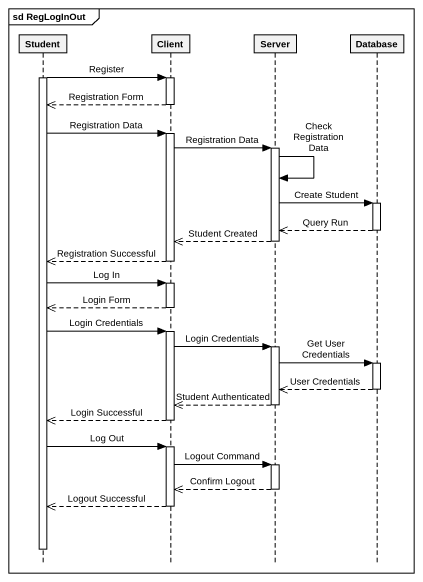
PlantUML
@startuml
mainframe sd RegLogInOut
hide footbox
participant Student
participant Client
participant Server
participant "Database" as Database_

activate Student
Student -> Client : Register
activate Client
Client -->> Student : Registration Form
deactivate Client
Student -> Client : Registration Data
activate Client
Client -> Server : Registration Data
activate Server
Server -> Server : Check Registration Data
Server -> Database_ : Create Student
activate Database_
Database_ -->> Server : Query Run
deactivate Database_
Server -->> Client : Student Created
deactivate Server
Client -->> Student : Registration Successful
deactivate Client
Student -> Client : Log In
activate Client
Client -->> Student : Login Form
deactivate Client
Student -> Client : Login Credentials
activate Client
Client -> Server : Login Credentials
activate Server
Server -> Database_ : Get User Credentials
activate Database_
Database_ -->> Server : User Credentials
deactivate Database_
Server -->> Client : Student Authenticated
deactivate Server
Client -->> Student : Login Successful
deactivate Client
Student -> Client : Log Out
activate Client
Client -> Server : Logout Command
activate Server
Server -->> Client : Confirm Logout
deactivate Server
Client -->> Student : Logout Successful
deactivate Client
deactivate Student
@enduml
